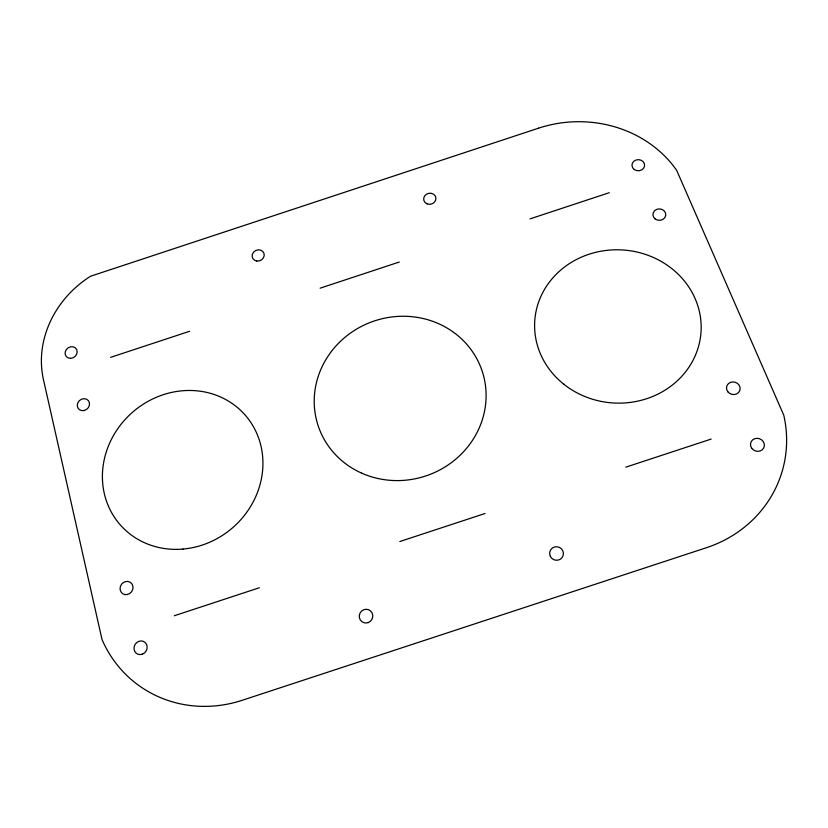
<?xml version="1.0" encoding="UTF-8"?>
<svg xmlns="http://www.w3.org/2000/svg" width="828" height="828" viewBox="0 0 828 828"><rect width="100%" height="100%" fill="white"/><g stroke="black" fill="none" stroke-linecap="round" stroke-linejoin="round"><path stroke-width="1.24" d="M110.579 357.365L189.612 331.272M320.125 288.175L399.282 262.041M530.003 218.882L609.284 192.707M174.284 615.753L259.361 587.756M399.841 541.522L485.063 513.484M625.792 467.168L711.159 439.078M538.614 128.154L90.573 276.231A98.408 87.84 -35.2 0 0 43.439 379.524L102.02 639.537A124.987 116.758 -51.9 0 0 242.345 700.25L706.284 547.763A125.225 117.141 14.4 0 0 783.764 415.18L676.714 170.444A116.303 104.607 -2.3 0 0 538.614 128.154M751.679 448.186A7.017 6.448 20.3 0 0 763.695 447.979A7.017 6.448 20.3 0 0 756.916 438.312A7.017 6.448 20.3 0 0 751.679 448.186M727.864 391.81A6.862 6.272 15.1 0 0 739.601 390.982A6.862 6.272 15.1 0 0 732.501 381.946A6.862 6.272 15.1 0 0 727.864 391.81M655.331 219.058A6.438 5.724 2.5 0 0 665.702 215.528A6.438 5.724 2.5 0 0 656.987 209.267A6.438 5.724 2.5 0 0 655.331 219.058M634.3 169.533A6.324 5.568 0 0 0 644.536 166.107A6.324 5.568 0 0 0 636.039 160.011A6.324 5.568 0 0 0 634.3 169.533M142.416 654.172A7.007 6.417 -57.6 0 0 145.169 642.487A7.007 6.417 -57.6 0 0 134.198 646.647A7.007 6.417 -57.6 0 0 142.416 654.172M127.429 594.494A6.841 6.251 -52.5 0 0 131.652 583.512A6.841 6.251 -52.5 0 0 120.536 586.089A6.841 6.251 -52.5 0 0 127.429 594.494M84.073 410.543A6.417 5.703 -40 0 0 88.358 400.597A6.417 5.703 -40 0 0 77.791 402.915A6.417 5.703 -40 0 0 84.073 410.543M70.483 358.348A6.303 5.548 -37.5 0 0 76.652 349.509A6.303 5.548 -37.5 0 0 66.25 349.675A6.303 5.548 -37.5 0 0 70.483 358.348M550.32 556.323A6.914 6.738 21.7 0 0 562.222 557.41A6.914 6.738 21.7 0 0 557.047 546.77A6.914 6.738 21.7 0 0 550.32 556.323M368.243 622.573A6.914 6.727 -59.1 0 0 370.458 610.847A6.914 6.727 -59.1 0 0 359.373 615.018A6.914 6.727 -59.1 0 0 368.243 622.573M427.062 203.854A6.169 5.527 -12.7 0 0 435.932 198.151A6.169 5.527 -12.7 0 0 426.399 194.28A6.169 5.527 -12.7 0 0 427.062 203.854M256.711 261.027A6.169 5.517 -25 0 0 264.008 253.451A6.169 5.517 -25 0 0 253.823 251.898A6.169 5.517 -25 0 0 256.711 261.027M361.753 473.181A86.443 81.662 -19 0 0 485.943 390.578A86.443 81.662 -19 0 0 352.759 331.5A86.443 81.662 -19 0 0 361.753 473.181M563.858 384.254A83.317 76.652 3.9 0 0 699.784 341.229A83.317 76.652 3.9 0 0 590.002 253.917A83.317 76.652 3.9 0 0 563.858 384.254M183.009 549.057A83.152 76.414 -41.5 0 0 252.012 424.309A83.152 76.414 -41.5 0 0 112.991 436.387A83.152 76.414 -41.5 0 0 183.009 549.057"/></g></svg>
